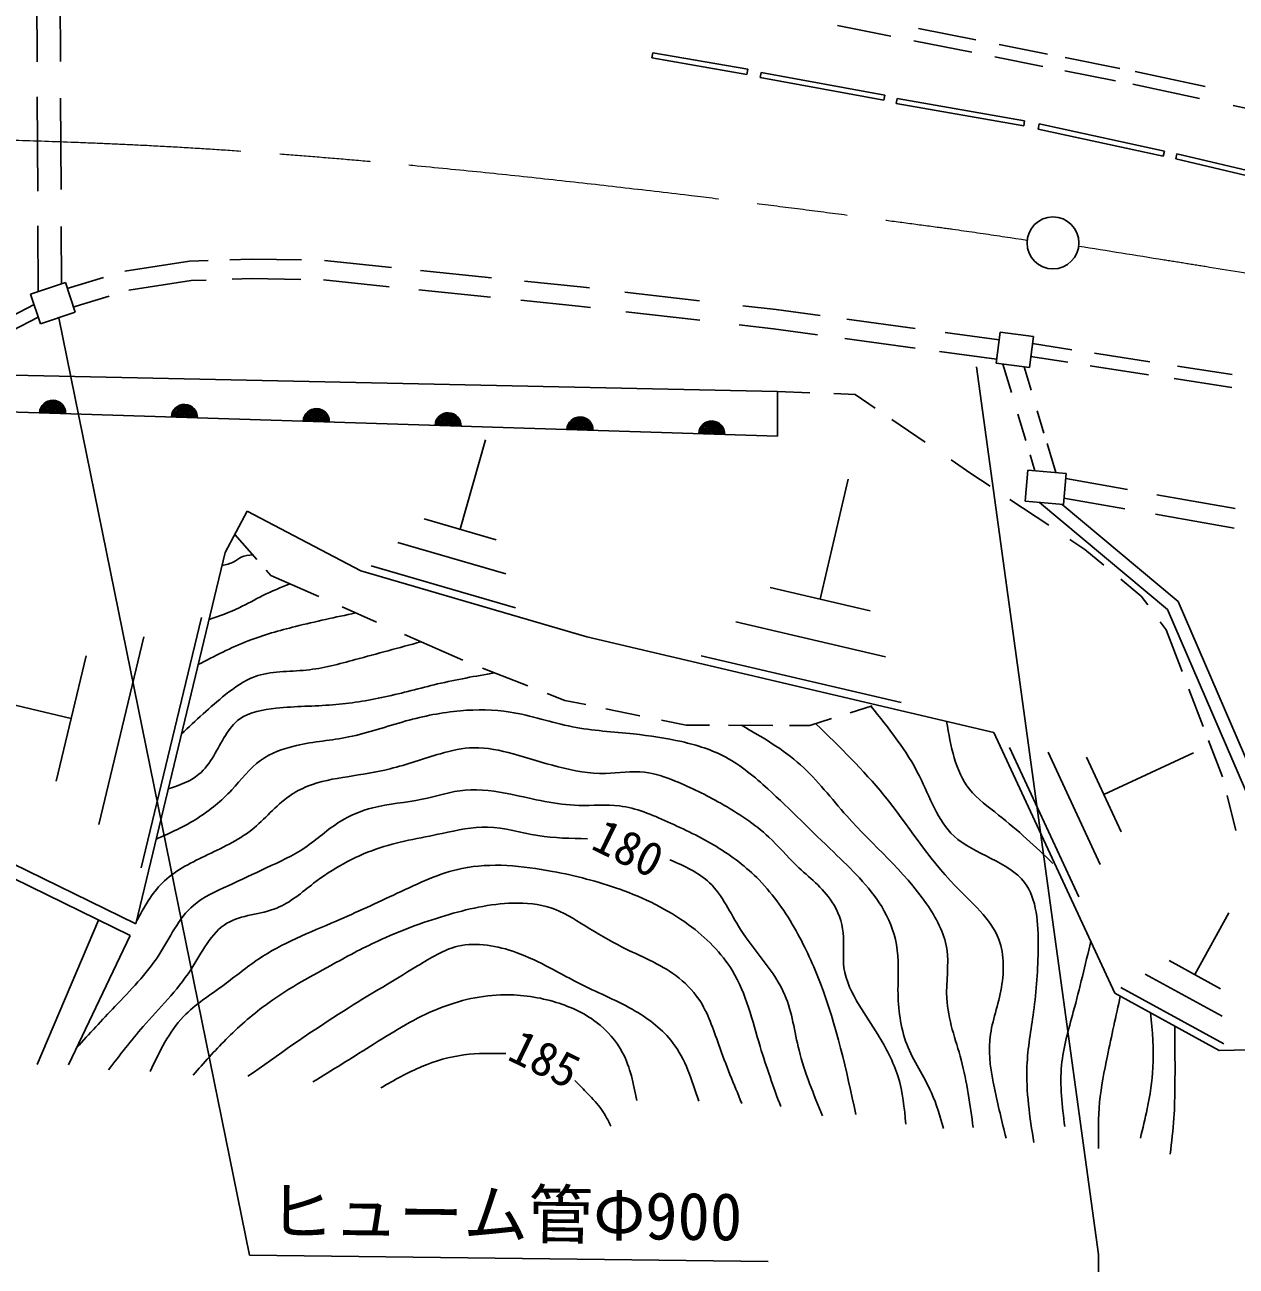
# Model space of a CAD drawing. Units: millimetres, scale not verified. Extents: x 40000 to 680000, y 20000 to 380000.
# Drawn here: x 137221 to 183900, y 232782 to 280602 of the extents above; entities that cross this region are included whole.
import ezdxf
from ezdxf.enums import TextEntityAlignment as Align

# ---------------------------------------------------------------- set-up
doc = ezdxf.new("R2010")
doc.units = ezdxf.units.MM
doc.header["$LTSCALE"] = 1000
doc.linetypes.add('CHAIN', pattern=[18.5, 12, -1.5, 3.5, -1.5])
for name, color, linetype, lineweight in [('M-BGD', 7, 'Continuous', 25), ('M-BMK', 2, 'CHAIN', 13), ('M-BMK-SRVR', 3, 'Continuous', 25), ('M-STR-STR3', 7, 'Continuous', 25), ('M-STR-STRC', 7, 'Continuous', 25)]:
    doc.layers.add(name, color=color, linetype=linetype, lineweight=lineweight)
doc.styles.add('ＭＳ ゴシック', font='')
doc.styles.get('ＭＳ ゴシック').set_extended_font_data('MS Gothic')

msp = doc.modelspace()

# ---------------------------------------------------------------- linework, layer by layer
at = {"layer": 'M-BGD'}
for p, q in [((137697, 279181), (137687, 281981)), ((138597, 279192), (138586, 282034)), ((168540, 280572), (170594, 280164)), ((171657, 280462), (173863, 280024)), ((171480, 279987), (173719, 279543)), ((174766, 279844), (176625, 279475)), ((161387, 279330), (161421, 279527)), ((165049, 278694), (161387, 279330)), ((161421, 279527), (165083, 278891)), ((174601, 279367), (176445, 279001)), ((177309, 279339), (179411, 278921)), ((165083, 278891), (165049, 278694)), ((177302, 278831), (179252, 278443)), ((180012, 278802), (182706, 278229)), ((165558, 278576), (165594, 278772)), ((170323, 277701), (165558, 278576)), ((165594, 278772), (170359, 277898)), ((170359, 277898), (170323, 277701)), ((179911, 278312), (182487, 277765)), ((137716, 274193), (137702, 277833)), ((138616, 274265), (138602, 277780)), ((170803, 277567), (170838, 277764)), ((175712, 276707), (170803, 277567)), ((170838, 277764), (175747, 276904)), ((183784, 277489), (186210, 276974)), ((175747, 276904), (175712, 276707)), ((176263, 276589), (176306, 276785)), ((181090, 275538), (176263, 276589)), ((176306, 276785), (181132, 275733)), ((181132, 275733), (181090, 275538)), ((181570, 275437), (181615, 275632)), ((181615, 275632), (186329, 274520)), ((186283, 274326), (181570, 275437)), ((137731, 270318), (137721, 272862)), ((138630, 270618), (138621, 272829)), ((141069, 271108), (143566, 271496)), ((143566, 271496), (144283, 271522)), ((145126, 271552), (145955, 271581)), ((145955, 271581), (147878, 271543)), ((148775, 271525), (151352, 271259)), ((137446, 270223), (138784, 270670)), ((138784, 270670), (139164, 269531)), ((138859, 270445), (140255, 270863)), ((141235, 270375), (143637, 270748)), ((143637, 270748), (144210, 270769)), ((145211, 270804), (145961, 270831)), ((145961, 270831), (147852, 270793)), ((148729, 270775), (151259, 270515)), ((152469, 271144), (155205, 270862)), ((156473, 270731), (158639, 270508)), ((137826, 269085), (137446, 270223)), ((152398, 270397), (155164, 270112)), ((158639, 270508), (158979, 270468)), ((160346, 270309), (163216, 269976)), ((136447, 269238), (137578, 269826)), ((139075, 269726), (140469, 270145)), ((156331, 269992), (158557, 269762)), ((158557, 269762), (159016, 269709)), ((164885, 269782), (166168, 269633)), ((136744, 268829), (137739, 269346)), ((139164, 269531), (137826, 269085)), ((160375, 269551), (163229, 269219)), ((166168, 269633), (167868, 269402)), ((168899, 269262), (171533, 268905)), ((164753, 269042), (166074, 268888)), ((166074, 268888), (167771, 268658)), ((174647, 267567), (174801, 268757)), ((174801, 268757), (176085, 268590)), ((168824, 268515), (171524, 268149)), ((172681, 268749), (174764, 268467)), ((176085, 268590), (175931, 267400)), ((176050, 268320), (177567, 268086)), ((172462, 268022), (174663, 267724)), ((175974, 267826), (177417, 267603)), ((178435, 267952), (180570, 267623)), ((175931, 267400), (174647, 267567)), ((175237, 266444), (174911, 267532)), ((175995, 266528), (175725, 267427)), ((178268, 267472), (180524, 267124)), ((181637, 267458), (183747, 267133)), ((166227, 266476), (135650, 267129)), ((181507, 266972), (183729, 266630)), ((166231, 264760), (166227, 266476)), ((167474, 266429), (166227, 266476)), ((169212, 266365), (168395, 266395)), ((169987, 265837), (169212, 266365)), ((135752, 265722), (166231, 264760)), ((175794, 264589), (175491, 265598)), ((176491, 264877), (176234, 265731)), ((171909, 264528), (170636, 265395)), ((154968, 264614), (153996, 261176)), ((176948, 263352), (176611, 264475)), ((176144, 263424), (175959, 264038)), ((173677, 263323), (172917, 263841)), ((168950, 263096), (167865, 258479)), ((174422, 262826), (173677, 263323)), ((175766, 262253), (175872, 263448)), ((175872, 263448), (177346, 263317)), ((177346, 263317), (177240, 262122)), ((177329, 263123), (179712, 262701)), ((176675, 261325), (175179, 262322)), ((177240, 262122), (175766, 262253)), ((181251, 258075), (176327, 262203)), ((181663, 258382), (177198, 262126)), ((177262, 262373), (179608, 261958)), ((180845, 262500), (183863, 261966)), ((144938, 260272), (145785, 261872)), ((145785, 261872), (150172, 259566)), ((180797, 261747), (183826, 261211)), ((155381, 260769), (152611, 261573)), ((146159, 260009), (145309, 260973)), ((155756, 259455), (151590, 260665)), ((178067, 260396), (177490, 260781)), ((141501, 245966), (144938, 260272)), ((178802, 259785), (178067, 260396)), ((156130, 258140), (150569, 259757)), ((146701, 259394), (146522, 259598)), ((148551, 258576), (146701, 259394)), ((150172, 259566), (158879, 257024)), ((180240, 258592), (179452, 259246)), ((169790, 258026), (165940, 258922)), ((180489, 258257), (180240, 258592)), ((185544, 249386), (181663, 258382)), ((144025, 257776), (141708, 248123)), ((150767, 257595), (149444, 258181)), ((185219, 248877), (181251, 258075)), ((170388, 256258), (164614, 257608)), ((181207, 257294), (180973, 257608)), ((181821, 255690), (181207, 257294)), ((141806, 257032), (140068, 249792)), ((154100, 256121), (151853, 257115)), ((158879, 257024), (174562, 253340)), ((139586, 256289), (138428, 251462)), ((170987, 254491), (163288, 256294)), ((156603, 255139), (154855, 255825)), ((133214, 255265), (139007, 253876)), ((182632, 253566), (182079, 255014)), ((158035, 254577), (157348, 254847)), ((158839, 254413), (158035, 254577)), ((160926, 253987), (159616, 254254)), ((169874, 254371), (169021, 254100)), ((162705, 253624), (161749, 253819)), ((163601, 253621), (162705, 253624)), ((166042, 253613), (164342, 253619)), ((167471, 253609), (166686, 253611)), ((168306, 253874), (167471, 253609)), ((174562, 253340), (179224, 243305)), ((183371, 251632), (182834, 253037)), ((177838, 247008), (175167, 252761)), ((178653, 248259), (176655, 252583)), ((182255, 252556), (178805, 250957)), ((179468, 249509), (178132, 252395)), ((183892, 249562), (183552, 250914)), ((135854, 248727), (141501, 245966)), ((135800, 248197), (141281, 245517)), ((183611, 246389), (182312, 244014)), ((140055, 246116), (137699, 240556)), ((141281, 245517), (138908, 240542)), ((183296, 243472), (181318, 244556)), ((183363, 242412), (180392, 244037)), ((183420, 241341), (179456, 243519)), ((179224, 243305), (183244, 241095)), ((183244, 241095), (192904, 241301)), ((178596, 233228), (178588, 232560))]:
    msp.add_line(p, q, dxfattribs=at)
for centre, radius in [((138292, 265642), 500), ((138292, 265642), 500), ((138292, 265642), 450), ((138292, 265642), 400), ((138292, 265642), 350), ((138292, 265642), 300), ((138292, 265642), 250), ((143372, 265482), 500), ((143372, 265482), 500), ((143372, 265482), 450), ((138292, 265642), 200), ((138292, 265642), 150), ((138292, 265642), 100), ((138292, 265642), 50), ((143372, 265482), 400), ((143372, 265482), 350), ((143372, 265482), 300), ((143372, 265482), 250), ((143372, 265482), 200), ((143372, 265482), 150), ((143372, 265482), 100), ((143372, 265482), 50), ((148452, 265322), 500), ((148452, 265322), 500), ((148452, 265322), 450), ((148452, 265322), 400), ((148452, 265322), 350), ((148452, 265322), 300), ((148452, 265322), 250), ((148452, 265322), 200), ((148452, 265322), 150), ((148452, 265322), 100), ((153531, 265161), 500), ((153531, 265161), 500), ((153531, 265161), 450), ((153531, 265161), 400), ((153531, 265161), 350), ((153531, 265161), 300), ((153531, 265161), 250), ((158611, 265001), 500), ((158611, 265001), 500), ((158611, 265001), 450), ((148452, 265322), 50), ((153531, 265161), 200), ((153531, 265161), 150), ((153531, 265161), 100), ((153531, 265161), 50), ((158611, 265001), 400), ((158611, 265001), 350), ((158611, 265001), 300), ((158611, 265001), 250), ((158611, 265001), 200), ((158611, 265001), 150), ((158611, 265001), 100), ((158611, 265001), 50), ((163691, 264841), 500), ((163691, 264841), 500), ((163691, 264841), 450), ((163691, 264841), 400), ((163691, 264841), 350), ((163691, 264841), 300), ((163691, 264841), 250), ((163691, 264841), 200), ((163691, 264841), 150), ((163691, 264841), 100), ((163691, 264841), 50)]:
    msp.add_arc(centre, radius, 358.1923, 178.1923, dxfattribs=at)
for points, knots in [([(146002, 260187), (145849, 260173), (145695, 260160), (145562, 260096), (145460, 260047), (145371, 259970), (145271, 259916), (145134, 259841), (144977, 259810), (144820, 259780)], [0, 0, 0, 0, 1, 1, 1, 2, 2, 2, 3, 3, 3, 3]), ([(147441, 259067), (147088, 258927), (146735, 258787), (146395, 258618), (146089, 258466), (145794, 258291), (145486, 258145), (145110, 257966), (144714, 257830), (144319, 257694)], [0, 0, 0, 0, 1, 1, 1, 2, 2, 2, 3, 3, 3, 3]), ([(149972, 257947), (149197, 257782), (148422, 257616), (147652, 257424), (147033, 257270), (146417, 257100), (145824, 256870), (145163, 256614), (144532, 256284), (143901, 255954)], [0, 0, 0, 0, 1, 1, 1, 2, 2, 2, 3, 3, 3, 3]), ([(152485, 256835), (151641, 256607), (150797, 256379), (149954, 256149), (149334, 255981), (148714, 255811), (148068, 255745), (147395, 255675), (146693, 255718), (146077, 255491), (145673, 255342), (145306, 255076), (144957, 254799), (144354, 254319), (143807, 253801), (143259, 253283)], [0, 0, 0, 0, 1, 1, 1, 2, 2, 2, 3, 3, 3, 4, 4, 4, 5, 5, 5, 5]), ([(155322, 255641), (154587, 255510), (153853, 255379), (153127, 255210), (152448, 255051), (151776, 254860), (151091, 254710), (150427, 254565), (149751, 254460), (149083, 254407), (148365, 254350), (147657, 254354), (146907, 254276), (146402, 254223), (145878, 254134), (145500, 253861), (145053, 253538), (144808, 252958), (144500, 252445), (144338, 252174), (144157, 251921), (143928, 251731), (143602, 251459), (143176, 251313), (142751, 251167)], [0, 0, 0, 0, 1, 1, 1, 2, 2, 2, 3, 3, 3, 4, 4, 4, 5, 5, 5, 6, 6, 6, 7, 7, 7, 8, 8, 8, 8]), ([(142285, 249230), (142831, 249477), (143378, 249724), (143882, 250041), (144360, 250343), (144801, 250707), (145192, 251126), (145558, 251519), (145881, 251958), (146306, 252266), (146705, 252554), (147195, 252726), (147688, 252839), (148359, 252992), (149036, 253036), (149697, 253168), (150441, 253317), (151166, 253579), (151905, 253784), (152594, 253974), (153294, 254115), (154006, 254177), (154643, 254233), (155289, 254227), (155918, 254128), (156731, 254001), (157515, 253722), (158322, 253562), (159096, 253409), (159890, 253368), (160677, 253285), (161300, 253220), (161919, 253129), (162533, 252988), (163120, 252853), (163703, 252672), (164229, 252391), (164824, 252072), (165348, 251625), (165852, 251166), (166726, 250371), (167543, 249544), (168390, 248725), (169062, 248076), (169753, 247433), (170239, 246633), (170512, 246183), (170721, 245684), (170811, 245172), (170912, 244594), (170863, 244000), (170868, 243403), (170874, 242694), (170957, 241981), (171206, 241332), (171455, 240684), (171870, 240100), (172156, 239463), (172354, 239022), (172490, 238554), (172626, 238087)], [0, 0, 0, 0, 1, 1, 1, 2, 2, 2, 3, 3, 3, 4, 4, 4, 5, 5, 5, 6, 6, 6, 7, 7, 7, 8, 8, 8, 9, 9, 9, 10, 10, 10, 11, 11, 11, 12, 12, 12, 13, 13, 13, 14, 14, 14, 15, 15, 15, 16, 16, 16, 17, 17, 17, 18, 18, 18, 19, 19, 19, 20, 20, 20, 20]), ([(169822, 254354), (170508, 253504), (171195, 252655), (171695, 251658), (172101, 250850), (172385, 249945), (173026, 249352), (173811, 248627), (175132, 248369), (175746, 247559), (176223, 246931), (176276, 245971), (176270, 245087), (176265, 244205), (176202, 243398), (176089, 242574), (175995, 241886), (175867, 241187), (175838, 240489), (175796, 239505), (175950, 238523), (176104, 237542)], [0, 0, 0, 0, 1, 1, 1, 2, 2, 2, 3, 3, 3, 4, 4, 4, 5, 5, 5, 6, 6, 6, 7, 7, 7, 7]), ([(173764, 238119), (173648, 238994), (173532, 239868), (173303, 240725), (173093, 241514), (172788, 242289), (172746, 243098), (172713, 243735), (172844, 244395), (172746, 245019), (172650, 245632), (172335, 246211), (171970, 246738), (171086, 248016), (169912, 248984), (168895, 250125), (168306, 250787), (167769, 251506), (167115, 252091), (166439, 252696), (165638, 253156), (164836, 253617)], [0, 0, 0, 0, 1, 1, 1, 2, 2, 2, 3, 3, 3, 4, 4, 4, 5, 5, 5, 6, 6, 6, 7, 7, 7, 7]), ([(175030, 237719), (174874, 238353), (174718, 238986), (174583, 239636), (174456, 240249), (174349, 240878), (174404, 241483), (174462, 242120), (174701, 242732), (174829, 243390), (174960, 244056), (174978, 244770), (174753, 245369), (174449, 246176), (173704, 246777), (173067, 247436), (172008, 248531), (171250, 249786), (170325, 250923), (169534, 251896), (168620, 252783), (167707, 253670)], [0, 0, 0, 0, 1, 1, 1, 2, 2, 2, 3, 3, 3, 4, 4, 4, 5, 5, 5, 6, 6, 6, 7, 7, 7, 7]), ([(172743, 253767), (172906, 252810), (173069, 251853), (173626, 251157), (173929, 250778), (174348, 250477), (174746, 250162), (175491, 249573), (176164, 248937), (176837, 248300)], [0, 0, 0, 0, 1, 1, 1, 2, 2, 2, 3, 3, 3, 3]), ([(141528, 246076), (141818, 246607), (142109, 247138), (142522, 247548), (142971, 247994), (143565, 248296), (144158, 248580), (144793, 248884), (145428, 249169), (145964, 249594), (146468, 249994), (146885, 250519), (147418, 250891), (147635, 251043), (147872, 251170), (148118, 251269), (148606, 251466), (149131, 251554), (149653, 251638), (150207, 251726), (150758, 251810), (151296, 251943), (151949, 252103), (152582, 252336), (153236, 252522), (153659, 252643), (154090, 252744), (154523, 252754), (155030, 252766), (155539, 252654), (156035, 252520), (156622, 252360), (157191, 252170), (157777, 252019), (158371, 251867), (158983, 251755), (159598, 251765), (160101, 251773), (160606, 251862), (161099, 251809), (161504, 251766), (161901, 251626), (162285, 251470), (162893, 251224), (163471, 250935), (164038, 250614), (164698, 250241), (165343, 249823), (165894, 249308), (166265, 248961), (166594, 248569), (166963, 248213), (167432, 247760), (167967, 247363), (168322, 246820), (168555, 246466), (168711, 246049), (168756, 245624), (168805, 245175), (168729, 244718), (168787, 244279), (168854, 243770), (169101, 243285), (169372, 242833), (169604, 242449), (169852, 242088), (170086, 241711), (170404, 241198), (170694, 240653), (170870, 240078), (171051, 239490), (171112, 238870), (171173, 238250)], [0, 0, 0, 0, 1, 1, 1, 2, 2, 2, 3, 3, 3, 4, 4, 4, 5, 5, 5, 6, 6, 6, 7, 7, 7, 8, 8, 8, 9, 9, 9, 10, 10, 10, 11, 11, 11, 12, 12, 12, 13, 13, 13, 14, 14, 14, 15, 15, 15, 16, 16, 16, 17, 17, 17, 18, 18, 18, 19, 19, 19, 20, 20, 20, 21, 21, 21, 22, 22, 22, 23, 23, 23, 24, 24, 24, 24]), ([(139222, 241201), (139709, 241731), (140195, 242262), (140691, 242783), (141289, 243411), (141900, 244025), (142381, 244762), (142813, 245423), (143140, 246183), (143717, 246680), (144098, 247007), (144587, 247220), (145061, 247437), (145557, 247663), (146035, 247895), (146522, 248122), (147028, 248358), (147544, 248589), (148007, 248901), (148478, 249217), (148894, 249616), (149378, 249915), (149762, 250152), (150189, 250326), (150626, 250439), (151250, 250600), (151895, 250636), (152528, 250767), (153086, 250883), (153635, 251072), (154195, 251122), (154775, 251174), (155367, 251078), (155950, 250960), (156828, 250783), (157685, 250554), (158569, 250531), (159091, 250517), (159623, 250574), (160138, 250512), (160775, 250434), (161385, 250172), (161982, 249904), (162632, 249611), (163265, 249310), (163868, 248944), (164462, 248582), (165027, 248157), (165515, 247659), (166083, 247081), (166547, 246406), (166944, 245698), (167309, 245046), (167617, 244366), (167880, 243672), (168499, 242042), (168874, 240330), (169249, 238619)], [0, 0, 0, 0, 1, 1, 1, 2, 2, 2, 3, 3, 3, 4, 4, 4, 5, 5, 5, 6, 6, 6, 7, 7, 7, 8, 8, 8, 9, 9, 9, 10, 10, 10, 11, 11, 11, 12, 12, 12, 13, 13, 13, 14, 14, 14, 15, 15, 15, 16, 16, 16, 17, 17, 17, 18, 18, 18, 19, 19, 19, 19]), ([(158902, 249249), (158263, 249259), (157624, 249270), (156992, 249373), (156341, 249479), (155698, 249683), (155050, 249698), (154470, 249711), (153886, 249572), (153303, 249451), (152435, 249270), (151569, 249130), (150747, 248844), (149892, 248547), (149084, 248091), (148350, 247531), (147890, 247181), (147459, 246790), (146930, 246576), (146310, 246325), (145556, 246318), (145011, 245995), (144394, 245630), (144046, 244859), (143615, 244201), (143072, 243373), (142399, 242723), (141777, 242010), (141315, 241479), (140882, 240914), (140449, 240349)], [0, 0, 0, 0, 1, 1, 1, 2, 2, 2, 3, 3, 3, 4, 4, 4, 5, 5, 5, 6, 6, 6, 7, 7, 7, 8, 8, 8, 9, 9, 9, 10, 10, 10, 10]), ([(166348, 238935), (166070, 239695), (165792, 240455), (165555, 241240), (165254, 242240), (165020, 243278), (164489, 244158), (164071, 244852), (163468, 245446), (162801, 245935), (161988, 246530), (161082, 246967), (160146, 247302), (159307, 247603), (158444, 247822), (157554, 247989), (156397, 248207), (155194, 248336), (154065, 248101), (153201, 247922), (152381, 247530), (151570, 247148), (150785, 246777), (150009, 246417), (149215, 246075), (148192, 245635), (147139, 245227), (146222, 244611), (145767, 244306), (145346, 243950), (144898, 243620), (144362, 243225), (143787, 242867), (143337, 242397), (142776, 241809), (142412, 241045), (142047, 240281)], [0, 0, 0, 0, 1, 1, 1, 2, 2, 2, 3, 3, 3, 4, 4, 4, 5, 5, 5, 6, 6, 6, 7, 7, 7, 8, 8, 8, 9, 9, 9, 10, 10, 10, 11, 11, 11, 12, 12, 12, 12]), ([(167963, 238576), (167617, 239400), (167270, 240225), (167055, 241102), (166879, 241817), (166789, 242566), (166510, 243221), (166119, 244139), (165355, 244874), (164796, 245757), (164404, 246378), (164113, 247071), (163610, 247549), (163196, 247944), (162637, 248192), (162078, 248440)], [0, 0, 0, 0, 1, 1, 1, 2, 2, 2, 3, 3, 3, 4, 4, 4, 5, 5, 5, 5]), ([(164850, 239046), (164543, 239792), (164237, 240537), (163963, 241306), (163746, 241917), (163549, 242543), (163188, 243072), (162952, 243418), (162647, 243722), (162309, 243973), (161678, 244441), (160935, 244724), (160237, 245076), (159750, 245321), (159284, 245600), (158818, 245889), (158390, 246154), (157961, 246428), (157491, 246584), (157031, 246737), (156532, 246779), (156040, 246766), (155141, 246743), (154267, 246539), (153411, 246282), (152525, 246017), (151657, 245695), (150822, 245306), (150205, 245019), (149606, 244694), (149007, 244367), (148140, 243894), (147274, 243413), (146482, 242828), (145944, 242431), (145439, 241985), (144967, 241511), (144529, 241072), (144119, 240608), (143709, 240144)], [0, 0, 0, 0, 1, 1, 1, 2, 2, 2, 3, 3, 3, 4, 4, 4, 5, 5, 5, 6, 6, 6, 7, 7, 7, 8, 8, 8, 9, 9, 9, 10, 10, 10, 11, 11, 11, 12, 12, 12, 13, 13, 13, 13]), ([(163187, 239137), (162933, 239944), (162679, 240751), (162184, 241398), (161808, 241889), (161292, 242287), (160746, 242610), (160083, 243001), (159374, 243281), (158697, 243618), (157858, 244035), (157067, 244540), (156158, 244867), (155433, 245128), (154632, 245275), (153912, 245105), (153361, 244974), (152857, 244657), (152357, 244350), (151324, 243717), (150309, 243126), (149312, 242489), (148129, 241734), (146973, 240914), (145816, 240095)], [0, 0, 0, 0, 1, 1, 1, 2, 2, 2, 3, 3, 3, 4, 4, 4, 5, 5, 5, 6, 6, 6, 7, 7, 7, 8, 8, 8, 8]), ([(178299, 245296), (178084, 244391), (177869, 243486), (177624, 242580), (177439, 241898), (177237, 241216), (177171, 240523), (177097, 239743), (177196, 238950), (177294, 238157)], [0, 0, 0, 0, 1, 1, 1, 2, 2, 2, 3, 3, 3, 3]), ([(160798, 239165), (160676, 239802), (160554, 240438), (160258, 240999), (160016, 241457), (159658, 241865), (159242, 242183), (158752, 242556), (158180, 242805), (157588, 242976), (156926, 243166), (156238, 243259), (155553, 243234), (154675, 243203), (153801, 242978), (152992, 242633), (152127, 242263), (151334, 241756), (150539, 241256), (149801, 240792), (149061, 240335), (148320, 239878)], [0, 0, 0, 0, 1, 1, 1, 2, 2, 2, 3, 3, 3, 4, 4, 4, 5, 5, 5, 6, 6, 6, 7, 7, 7, 7]), ([(179435, 243189), (179266, 242420), (179098, 241652), (178937, 240879), (178814, 240288), (178695, 239695), (178638, 239096), (178583, 238505), (178587, 237908), (178592, 237311)], [0, 0, 0, 0, 1, 1, 1, 2, 2, 2, 3, 3, 3, 3]), ([(180604, 242546), (180667, 241840), (180729, 241134), (180692, 240430), (180665, 239899), (180581, 239370), (180472, 238848), (180393, 238469), (180300, 238094), (180207, 237719)], [0, 0, 0, 0, 1, 1, 1, 2, 2, 2, 3, 3, 3, 3]), ([(181533, 242036), (181540, 241279), (181546, 240523), (181540, 239766), (181536, 239338), (181528, 238910), (181499, 238483), (181468, 238022), (181412, 237562), (181357, 237101)], [0, 0, 0, 0, 1, 1, 1, 2, 2, 2, 3, 3, 3, 3]), ([(150939, 239652), (151457, 239947), (151975, 240241), (152525, 240472), (153041, 240688), (153587, 240849), (154140, 240922), (154672, 240992), (155211, 240981), (155750, 240970)], [0, 0, 0, 0, 1, 1, 1, 2, 2, 2, 3, 3, 3, 3]), ([(158421, 239931), (158587, 239762), (158752, 239593), (158918, 239422), (159106, 239228), (159294, 239032), (159447, 238812), (159587, 238612), (159698, 238391), (159808, 238171)], [0, 0, 0, 0, 1, 1, 1, 2, 2, 2, 3, 3, 3, 3])]:
    msp.add_open_spline(points, degree=3, knots=knots, dxfattribs=at)
at = {"layer": 'M-BMK'}
for points, knots in [([(78345, 271948), (81142, 272466), (83939, 272983), (86749, 273418), (89563, 273853), (92390, 274206), (95218, 274565), (98036, 274923), (100855, 275288), (103684, 275520), (106514, 275753), (109354, 275853), (112193, 275994), (115254, 276147), (118312, 276347), (121373, 276412), (125038, 276491), (128706, 276378), (132373, 276280), (135448, 276198), (138522, 276128), (141593, 275977), (145182, 275801), (148766, 275516), (152344, 275175), (155836, 274843), (159321, 274457), (162803, 274041), (165218, 273752), (167632, 273448), (170043, 273125), (170444, 273071), (170846, 273017), (171248, 272964), (171650, 272910), (172052, 272858), (172454, 272803), (173581, 272650), (174707, 272481), (175832, 272312)], [0, 0, 0, 0, 1, 1, 1, 2, 2, 2, 3, 3, 3, 4, 4, 4, 5, 5, 5, 6, 6, 6, 7, 7, 7, 8, 8, 8, 9, 9, 9, 10, 10, 10, 11, 11, 11, 12, 12, 12, 13, 13, 13, 13]), ([(177841, 272081), (178934, 271905), (180026, 271729), (181119, 271554), (181412, 271508), (181704, 271461), (181996, 271414), (182288, 271367), (182580, 271320), (182872, 271272), (184625, 270985), (186375, 270690), (188127, 270396), (193228, 269541), (198333, 268699), (203410, 267712), (208140, 266792), (212846, 265746), (217557, 264723), (222662, 263615), (227774, 262534), (232843, 261280), (236684, 260330), (240501, 259281), (244318, 258232)], [0, 0, 0, 0, 1, 1, 1, 2, 2, 2, 3, 3, 3, 4, 4, 4, 5, 5, 5, 6, 6, 6, 7, 7, 7, 8, 8, 8, 8])]:
    msp.add_open_spline(points, degree=3, knots=knots, dxfattribs=at)
at = {"layer": 'M-BMK-SRVR'}
msp.add_circle((176840, 272201), 1000, dxfattribs=at)
at = {"layer": 'M-STR-STR3'}
for p, q in [((138528, 269319), (145874, 233201)), ((145874, 233201), (165860, 232960))]:
    msp.add_line(p, q, dxfattribs=at)
at = {"layer": 'M-STR-STRC'}
msp.add_line((178596, 233228), (173889, 267426), dxfattribs=at)

# ---------------------------------------------------------------- texts
at = {"layer": 'M-BGD', "style": 'ＭＳ ゴシック'}
for s, rotation, p in [('180', 334.033, (158807, 248527)), ('185', 334.034, (155583, 240408))]:
    msp.add_text(s, height=1320, rotation=rotation, dxfattribs=at).set_placement(p, align=Align.BOTTOM_LEFT)
at = {"layer": 'M-STR-STR3', "style": 'ＭＳ ゴシック'}
msp.add_text('ヒューム管Φ900', height=1833, rotation=359.311, dxfattribs=at).set_placement((146605, 233439), align=Align.BOTTOM_LEFT)

doc.saveas('drawing.dxf')
